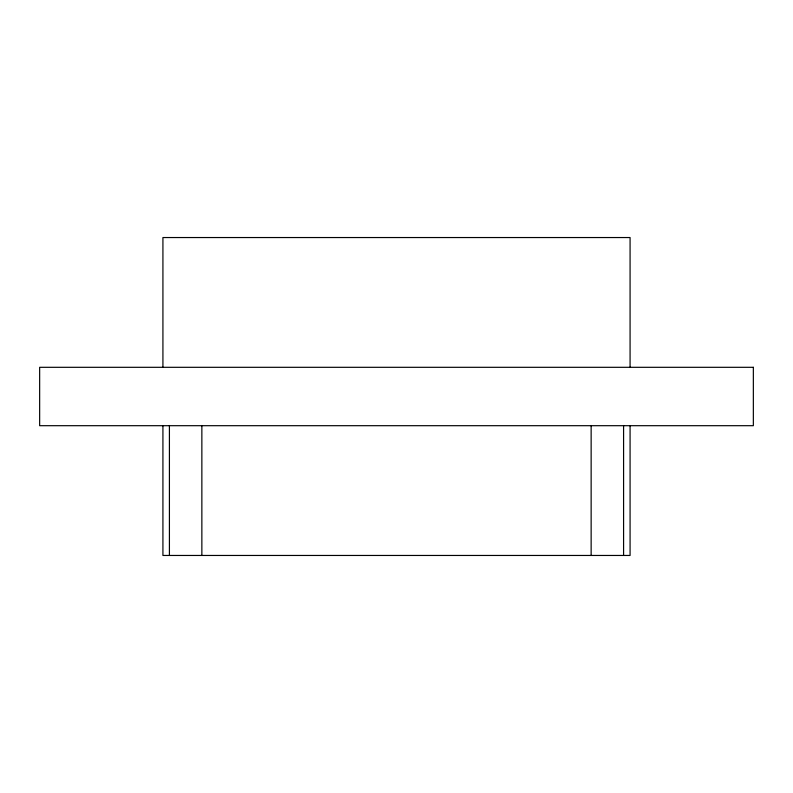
<?xml version="1.0" encoding="UTF-8"?>
<svg xmlns="http://www.w3.org/2000/svg" width="793" height="793" viewBox="0 0 793 793"><rect width="100%" height="100%" fill="white"/><g stroke="black" fill="none" stroke-linecap="round" stroke-linejoin="round"><path stroke-width="1.19" d="M630.078 367.427L630.078 237.543L162.922 237.543L162.922 367.427M630.078 425.573L630.078 555.457L162.922 555.457L162.922 425.573M623.585 425.484L623.585 555.457M591.142 425.484L591.142 555.457M201.858 425.484L201.858 555.457M169.415 425.484L169.415 555.457M753.35 367.308L39.65 367.308L39.65 425.692L753.35 425.692L753.35 367.308"/></g></svg>
